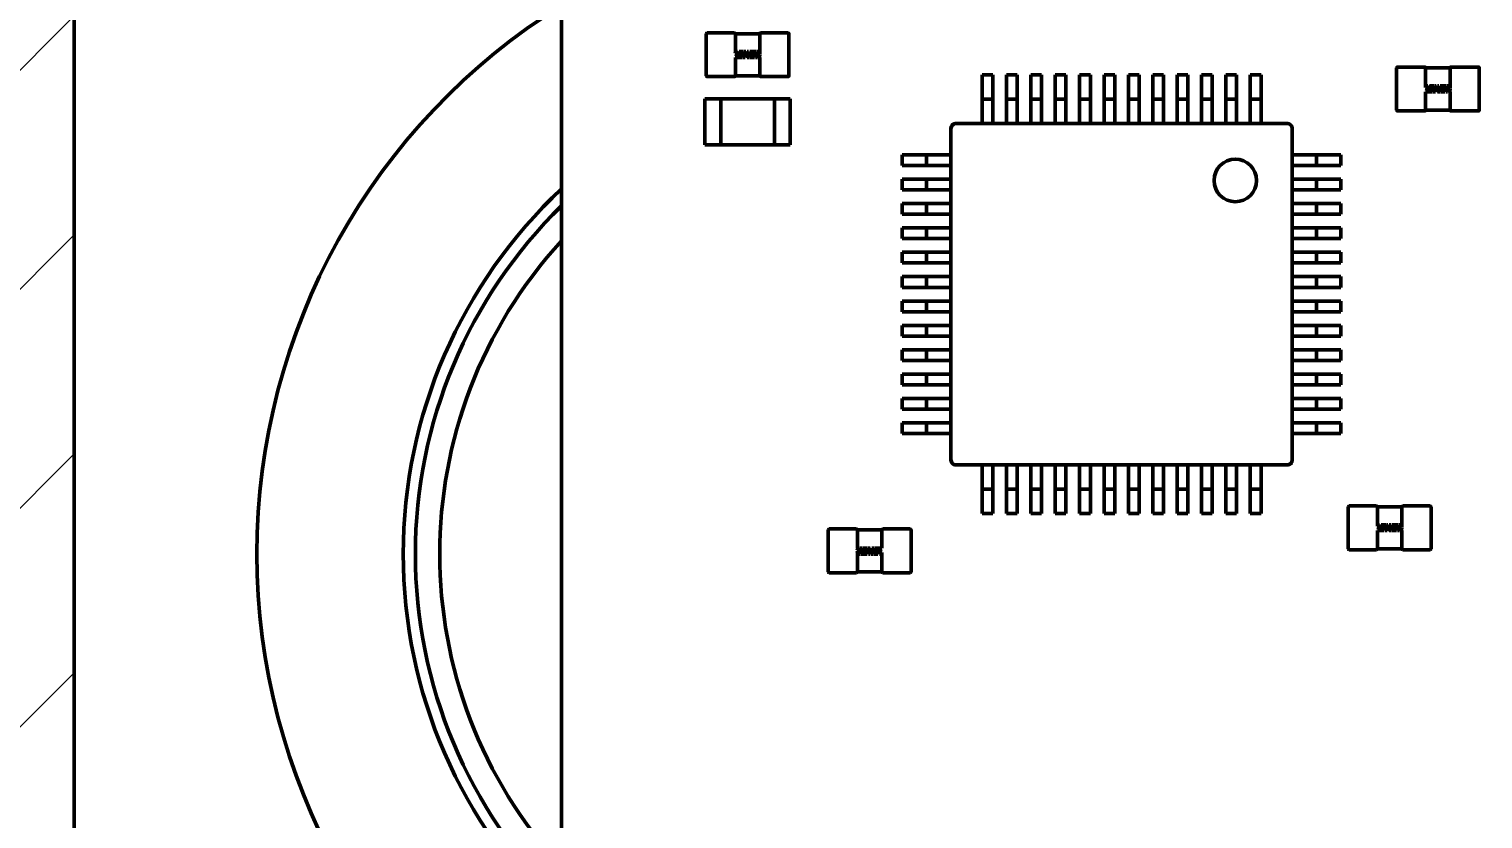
# Model space of a CAD drawing. Header units: millimetres. Extents: x 0 to 841, y 0 to 594.
# Drawn here: x 379.49 to 409.31, y 256.19 to 272.38 of the extents above; entities that cross this region are included whole.
import ezdxf

# ---------------------------------------------------------------- set-up
doc = ezdxf.new("R2010")
doc.units = ezdxf.units.MM
for name, color, linetype, lineweight in [('Dimension (ISO)', 7, 'Continuous', 25), ('Hatch (ISO)', 7, 'Continuous', 18), ('Visible (ISO)', 7, 'Continuous', 50)]:
    doc.layers.add(name, color=color, linetype=linetype, lineweight=lineweight)
doc.styles.add('Note Text (ISO)', font='tahoma.ttf')
doc.dimstyles.new('Default (ISO)', dxfattribs={"dimtxt": 3.5, "dimasz": 2.5, "dimexe": 3.175, "dimexo": 0, "dimgap": 0.762, "dimtad": 1, "dimrnd": 1e-08, "dimtxsty": 'Note Text (ISO)', "dimcen": 0.09, "dimdle": 10, "dimclrd": 256, "dimclre": 256, "dimclrt": 256, "dimadec": 0, "dimazin": 0, "dimtfac": 1.001486, "dimtmove": 0, "dimatfit": 3, "dimfxl": 1, "dimtolj": 1, "dimtzin": 0, "dimlwd": -1, "dimlwe": -1, "dimarcsym": 0})

# ---------------------------------------------------------------- blocks, each defined once
blk = doc.blocks.new('*D15')
at = {"layer": 'Defpoints', "color": 0, "transparency": 16777216}
for p in [(403.259, 321.832), (351.586, 205.621), (382.416, 205.621)]:
    blk.add_point(p, dxfattribs=at)
at = {"layer": 'Dimension (ISO)', "transparency": 16777216}
for p, q in [((403.259, 321.832), (348.411, 321.832)), ((351.586, 319.332), (351.586, 208.121)), ((382.416, 205.621), (348.411, 205.621))]:
    blk.add_line(p, q, dxfattribs=at)
for points in [[(351.169, 319.332), (352.003, 319.332), (351.586, 321.832)], [(351.169, 208.121), (352.003, 208.121), (351.586, 205.621)]]:
    blk.add_solid(points, dxfattribs=at)
at = {"layer": 'Dimension (ISO)', "transparency": 16777216, "insert": (346.381, 257.888), "char_height": 3.5, "attachment_point": 1, "rotation": 90, "style": 'Note Text (ISO)'}
blk.add_mtext('\\A1;116,21', dxfattribs=at)

msp = doc.modelspace()

# ---------------------------------------------------------------- hatches: boundary and pattern name
at = {"layer": 'Hatch (ISO)'}
h = msp.add_hatch(dxfattribs=at)
h.set_pattern_fill('ANSI31', color=256, scale=25.4, style=0)
h.set_pattern_definition([(45, (0, 0), (-2.245064, 2.245064), [])])
edge = h.paths.add_edge_path()
edge.add_ellipse((416.288, 307.621), major_axis=(-9.758, 2.186), ratio=1, start_angle=270, end_angle=282.6294)
edge.add_line((416.288, 317.621), (382.416, 317.621))
edge.add_ellipse((382.416, 312.621), major_axis=(-5, 0), ratio=1, start_angle=270, end_angle=360)
edge.add_line((377.416, 312.621), (377.416, 210.621))
edge.add_ellipse((382.416, 210.621), major_axis=(0, -5), ratio=1, start_angle=270, end_angle=360)
edge.add_line((382.416, 205.621), (416.288, 205.621))
edge.add_ellipse((416.288, 215.621), major_axis=(10, 0), ratio=1, start_angle=270, end_angle=282.6294)
edge.add_ellipse((445.416, 85.621), major_axis=(120.242, 26.942), ratio=1, start_angle=64.74122, end_angle=90, ccw=False)
edge.add_ellipse((474.544, 215.621), major_axis=(9.758, -2.186), ratio=1, start_angle=270, end_angle=282.6294)
edge.add_line((474.544, 205.621), (558.416, 205.621))
edge.add_ellipse((558.416, 210.621), major_axis=(5, 0), ratio=1, start_angle=270, end_angle=360)
edge.add_line((563.416, 210.621), (563.416, 312.621))
edge.add_ellipse((558.416, 312.621), major_axis=(0, 5), ratio=1, start_angle=270, end_angle=360)
edge.add_line((558.416, 317.621), (474.544, 317.621))
edge.add_ellipse((474.544, 307.621), major_axis=(-10, 0), ratio=1, start_angle=270, end_angle=282.6294)
edge.add_ellipse((445.416, 437.621), major_axis=(-120.242, -26.942), ratio=1, start_angle=64.74122, end_angle=90, ccw=False)
edge = h.paths.add_edge_path(flags=0)
edge.add_line((388.916, 208.621), (388.916, 210.621))
edge.add_ellipse((382.416, 210.621), major_axis=(0, 6.5), ratio=1, start_angle=270, end_angle=363.5049)
edge.add_line((382.019, 217.108), (380.416, 217.108))
edge.add_line((380.416, 217.108), (380.416, 221.814))
edge.add_spline(control_points=[(380.416, 221.814), (380.416, 222.421), (380.5, 223.145), (380.692, 224.324), (380.822, 224.956), (381.036, 226.225), (381.109, 226.863), (381.109, 228.037), (381.036, 228.675), (380.822, 229.944), (380.692, 230.576), (380.5, 231.755), (380.416, 232.479), (380.416, 233.086)], knot_values=[1.346639, 1.346639, 1.346639, 1.346639, 1.528836, 1.528836, 1.705012, 1.705012, 1.881187, 1.881187, 2.057362, 2.057362, 2.233538, 2.233538, 2.415734, 2.415734, 2.415734, 2.415734], degree=3, periodic=0)
edge.add_line((380.416, 233.086), (380.416, 241.621))
edge.add_ellipse((380.416, 244.121), major_axis=(2.5, 0), ratio=1, start_angle=270, end_angle=450)
edge.add_line((380.416, 246.621), (380.416, 276.621))
edge.add_ellipse((380.416, 279.121), major_axis=(2.5, 0), ratio=1, start_angle=270, end_angle=450)
edge.add_line((380.416, 281.621), (380.416, 306.121))
edge.add_line((380.416, 306.121), (382.489, 306.121))
edge.add_ellipse((382.416, 312.621), major_axis=(6.5, 0.073), ratio=1, start_angle=270, end_angle=359.355)
edge.add_line((388.916, 312.621), (388.916, 314.621))
edge.add_line((388.916, 314.621), (416.288, 314.621))
edge.add_ellipse((416.288, 307.621), major_axis=(7, 0), ratio=1, start_angle=77.3706, end_angle=90, ccw=False)
edge.add_ellipse((445.416, 437.621), major_axis=(123.169, -27.598), ratio=1, start_angle=270, end_angle=279.22446)
edge.add_ellipse((445.416, 311.397), major_axis=(-0.223, -7.497), ratio=1, start_angle=270, end_angle=453.4049)
edge.add_ellipse((445.416, 437.621), major_axis=(126.001, 7.497), ratio=1, start_angle=270, end_angle=279.22446)
edge.add_ellipse((474.544, 307.621), major_axis=(6.831, 1.531), ratio=1, start_angle=77.3706, end_angle=90, ccw=False)
edge.add_line((474.544, 314.621), (535.916, 314.621))
edge.add_ellipse((538.416, 314.621), major_axis=(0, -2.5), ratio=1, start_angle=270, end_angle=450)
edge.add_line((540.916, 314.621), (551.918, 314.621))
edge.add_line((551.918, 314.621), (551.918, 312.445))
edge.add_ellipse((558.416, 312.621), major_axis=(0.176, -6.498), ratio=1, start_angle=270, end_angle=359.0971)
edge.add_line((558.489, 306.121), (560.416, 306.121))
edge.add_line((560.416, 306.121), (560.416, 217.108))
edge.add_line((560.416, 217.108), (558.813, 217.108))
edge.add_ellipse((558.416, 210.621), major_axis=(-6.488, 0.397), ratio=1, start_angle=270, end_angle=361.9571)
edge.add_line((551.918, 210.796), (551.918, 208.621))
edge.add_line((551.918, 208.621), (540.916, 208.621))
edge.add_ellipse((538.416, 208.621), major_axis=(0, 2.5), ratio=1, start_angle=270, end_angle=450)
edge.add_line((535.916, 208.621), (474.544, 208.621))
edge.add_ellipse((474.544, 215.621), major_axis=(-7, 0), ratio=1, start_angle=77.3706, end_angle=90, ccw=False)
edge.add_ellipse((445.416, 85.621), major_axis=(-123.169, 27.598), ratio=1, start_angle=270, end_angle=279.22446)
edge.add_ellipse((445.416, 211.844), major_axis=(0.223, 7.497), ratio=1, start_angle=270, end_angle=453.4049)
edge.add_ellipse((445.416, 85.621), major_axis=(-126.001, -7.497), ratio=1, start_angle=270, end_angle=279.22446)
edge.add_ellipse((416.288, 215.621), major_axis=(-6.831, -1.531), ratio=1, start_angle=77.3706, end_angle=90, ccw=False)
edge.add_line((416.288, 208.621), (388.916, 208.621))
edge = h.paths.add_edge_path(flags=0)
edge.add_ellipse((557.666, 211.371), major_axis=(0, 2.172), ratio=1, start_angle=0, end_angle=360)
edge = h.paths.add_edge_path(flags=0)
edge.add_ellipse((557.666, 311.871), major_axis=(0, 2.172), ratio=1, start_angle=0, end_angle=360)
edge = h.paths.add_edge_path(flags=0)
edge.add_ellipse((383.166, 311.871), major_axis=(0, 2.172), ratio=1, start_angle=0, end_angle=360)
edge = h.paths.add_edge_path(flags=0)
edge.add_ellipse((383.166, 211.371), major_axis=(0, 2.172), ratio=1, start_angle=0, end_angle=360)
edge = h.paths.add_edge_path(flags=0)
edge.add_ellipse((445.416, 214.344), major_axis=(0, 2), ratio=1, start_angle=0, end_angle=360)
edge = h.paths.add_edge_path(flags=0)
edge.add_ellipse((445.416, 308.897), major_axis=(0, 2), ratio=1, start_angle=0, end_angle=360)

# ---------------------------------------------------------------- linework, layer by layer
at = {"layer": 'Visible (ISO)'}
for p, q in [((390.416, 230.41), (390.416, 311.621)), ((380.416, 246.621), (380.416, 276.621)), ((393.379, 271.428), (393.379, 272.29)), ((393.398, 272.309), (393.96, 272.309)), ((393.979, 272.29), (394.479, 272.29)), ((393.979, 272.272), (393.979, 272.29)), ((393.979, 271.893), (393.979, 272.272)), ((394.479, 272.272), (394.479, 272.29)), ((394.479, 271.867), (394.479, 272.272)), ((394.498, 272.309), (395.06, 272.309)), ((395.079, 272.29), (395.079, 271.428)), ((393.988, 271.925), (393.978, 271.89)), ((393.978, 271.804), (394.114, 271.804)), ((393.979, 271.447), (393.979, 271.804)), ((394.023, 271.925), (393.988, 271.925)), ((393.995, 271.828), (394.023, 271.925)), ((394.031, 271.827), (393.995, 271.828)), ((394.086, 271.827), (394.031, 271.827)), ((394.048, 271.872), (394.041, 271.85)), ((394.041, 271.85), (394.093, 271.85)), ((394.099, 271.872), (394.048, 271.872)), ((394.058, 271.925), (394.051, 271.902)), ((394.051, 271.902), (394.108, 271.902)), ((394.148, 271.925), (394.058, 271.925)), ((394.093, 271.85), (394.086, 271.827)), ((394.108, 271.902), (394.099, 271.872)), ((394.114, 271.804), (394.148, 271.925)), ((394.163, 271.925), (394.128, 271.804)), ((394.128, 271.804), (394.181, 271.804)), ((394.219, 271.925), (394.163, 271.817)), ((394.163, 271.817), (394.194, 271.925)), ((394.194, 271.925), (394.163, 271.925)), ((394.181, 271.804), (394.224, 271.89)), ((394.251, 271.925), (394.219, 271.925)), ((394.224, 271.89), (394.219, 271.804)), ((394.219, 271.804), (394.27, 271.804)), ((394.276, 271.925), (394.245, 271.818)), ((394.245, 271.818), (394.251, 271.925)), ((394.27, 271.804), (394.298, 271.902)), ((394.406, 271.925), (394.276, 271.925)), ((394.289, 271.827), (394.282, 271.804)), ((394.282, 271.804), (394.371, 271.804)), ((394.344, 271.827), (394.289, 271.827)), ((394.298, 271.902), (394.365, 271.902)), ((394.305, 271.872), (394.299, 271.85)), ((394.299, 271.85), (394.35, 271.85)), ((394.357, 271.872), (394.305, 271.872)), ((394.35, 271.85), (394.344, 271.827)), ((394.365, 271.902), (394.357, 271.872)), ((394.371, 271.804), (394.406, 271.925)), ((394.446, 271.859), (394.39, 271.804)), ((394.39, 271.804), (394.43, 271.804)), ((394.456, 271.925), (394.419, 271.925)), ((394.419, 271.925), (394.446, 271.859)), ((394.43, 271.804), (394.48, 271.854)), ((394.48, 271.865), (394.456, 271.925)), ((394.48, 271.852), (394.466, 271.804)), ((394.466, 271.804), (394.48, 271.804)), ((394.479, 271.849), (394.479, 271.854)), ((394.479, 271.447), (394.479, 271.804)), ((393.96, 271.409), (393.398, 271.409)), ((393.979, 271.428), (393.979, 271.447)), ((394.479, 271.428), (393.979, 271.428)), ((394.479, 271.428), (394.479, 271.447)), ((395.06, 271.409), (394.498, 271.409)), ((399.261, 271.448), (399.041, 271.448)), ((399.041, 271.048), (399.041, 271.448)), ((399.261, 271.048), (399.261, 271.448)), ((399.761, 271.448), (399.541, 271.448)), ((399.541, 271.048), (399.541, 271.448)), ((399.761, 271.048), (399.761, 271.448)), ((400.261, 271.448), (400.041, 271.448)), ((400.041, 271.048), (400.041, 271.448)), ((400.261, 271.048), (400.261, 271.448)), ((400.761, 271.448), (400.541, 271.448)), ((400.541, 271.048), (400.541, 271.448)), ((400.761, 271.048), (400.761, 271.448)), ((401.261, 271.448), (401.041, 271.448)), ((401.041, 271.048), (401.041, 271.448)), ((401.261, 271.048), (401.261, 271.448)), ((401.761, 271.448), (401.541, 271.448)), ((401.541, 271.048), (401.541, 271.448)), ((401.761, 271.048), (401.761, 271.448)), ((402.261, 271.448), (402.041, 271.448)), ((402.041, 271.048), (402.041, 271.448)), ((402.261, 271.048), (402.261, 271.448)), ((402.761, 271.448), (402.541, 271.448)), ((402.541, 271.048), (402.541, 271.448)), ((402.761, 271.048), (402.761, 271.448)), ((403.261, 271.448), (403.041, 271.448)), ((403.041, 271.048), (403.041, 271.448)), ((403.261, 271.048), (403.261, 271.448)), ((403.761, 271.448), (403.541, 271.448)), ((403.541, 271.048), (403.541, 271.448)), ((403.761, 271.048), (403.761, 271.448)), ((404.261, 271.448), (404.041, 271.448)), ((404.041, 271.048), (404.041, 271.448)), ((404.261, 271.048), (404.261, 271.448)), ((404.761, 271.448), (404.541, 271.448)), ((404.541, 271.048), (404.541, 271.448)), ((404.761, 271.048), (404.761, 271.448)), ((407.538, 270.724), (407.538, 271.587)), ((407.557, 271.606), (408.119, 271.606)), ((408.138, 271.587), (408.638, 271.587)), ((408.138, 271.568), (408.138, 271.587)), ((408.138, 271.189), (408.138, 271.568)), ((408.638, 271.568), (408.638, 271.587)), ((408.638, 271.163), (408.638, 271.568)), ((408.657, 271.606), (409.219, 271.606)), ((409.238, 271.587), (409.238, 270.724)), ((408.147, 271.221), (408.138, 271.187)), ((408.138, 270.743), (408.138, 271.101)), ((408.138, 271.101), (408.273, 271.101)), ((408.182, 271.221), (408.147, 271.221)), ((408.154, 271.124), (408.182, 271.221)), ((408.19, 271.124), (408.154, 271.124)), ((408.245, 271.124), (408.19, 271.124)), ((408.207, 271.168), (408.2, 271.146)), ((408.2, 271.146), (408.252, 271.146)), ((408.258, 271.168), (408.207, 271.168)), ((408.217, 271.221), (408.21, 271.198)), ((408.21, 271.198), (408.267, 271.198)), ((408.308, 271.221), (408.217, 271.221)), ((408.252, 271.146), (408.245, 271.124)), ((408.267, 271.198), (408.258, 271.168)), ((408.273, 271.101), (408.308, 271.221)), ((408.322, 271.221), (408.288, 271.101)), ((408.288, 271.101), (408.34, 271.101)), ((408.379, 271.221), (408.322, 271.114)), ((408.322, 271.114), (408.353, 271.221)), ((408.353, 271.221), (408.322, 271.221)), ((408.34, 271.101), (408.383, 271.187)), ((408.383, 271.187), (408.378, 271.101)), ((408.378, 271.101), (408.43, 271.101)), ((408.411, 271.221), (408.379, 271.221)), ((408.435, 271.221), (408.405, 271.114)), ((408.405, 271.114), (408.411, 271.221)), ((408.43, 271.101), (408.458, 271.198)), ((408.565, 271.221), (408.435, 271.221)), ((408.448, 271.124), (408.442, 271.101)), ((408.442, 271.101), (408.53, 271.101)), ((408.503, 271.124), (408.448, 271.124)), ((408.458, 271.198), (408.524, 271.198)), ((408.464, 271.168), (408.458, 271.146)), ((408.458, 271.146), (408.509, 271.146)), ((408.516, 271.168), (408.464, 271.168)), ((408.509, 271.146), (408.503, 271.124)), ((408.524, 271.198), (408.516, 271.168)), ((408.53, 271.101), (408.565, 271.221)), ((408.606, 271.156), (408.549, 271.101)), ((408.549, 271.101), (408.589, 271.101)), ((408.615, 271.221), (408.578, 271.221)), ((408.578, 271.221), (408.606, 271.156)), ((408.589, 271.101), (408.639, 271.151)), ((408.639, 271.162), (408.615, 271.221)), ((408.639, 271.148), (408.625, 271.101)), ((408.625, 271.101), (408.639, 271.101)), ((408.638, 271.146), (408.638, 271.15)), ((408.638, 270.743), (408.638, 271.101)), ((393.355, 270.008), (393.355, 270.957)), ((393.355, 270.957), (393.679, 270.957)), ((393.679, 270.957), (393.679, 270.008)), ((393.68, 270.008), (393.68, 270.957)), ((393.68, 270.957), (394.779, 270.957)), ((394.779, 270.957), (394.779, 270.008)), ((394.78, 270.008), (394.78, 270.957)), ((394.78, 270.957), (395.104, 270.957)), ((395.104, 270.957), (395.104, 270.008)), ((399.041, 270.948), (399.041, 271.048)), ((399.261, 270.948), (399.041, 270.948)), ((399.041, 270.948), (399.041, 270.748)), ((399.261, 270.948), (399.261, 271.048)), ((399.261, 270.948), (399.261, 270.748)), ((399.541, 270.948), (399.541, 271.048)), ((399.761, 270.948), (399.541, 270.948)), ((399.541, 270.948), (399.541, 270.748)), ((399.761, 270.948), (399.761, 271.048)), ((399.761, 270.948), (399.761, 270.748)), ((400.041, 270.948), (400.041, 271.048)), ((400.261, 270.948), (400.041, 270.948)), ((400.041, 270.948), (400.041, 270.748)), ((400.261, 270.948), (400.261, 271.048)), ((400.261, 270.948), (400.261, 270.748)), ((400.541, 270.948), (400.541, 271.048)), ((400.761, 270.948), (400.541, 270.948)), ((400.541, 270.948), (400.541, 270.748)), ((400.761, 270.948), (400.761, 271.048)), ((400.761, 270.948), (400.761, 270.748)), ((401.041, 270.948), (401.041, 271.048)), ((401.261, 270.948), (401.041, 270.948)), ((401.041, 270.948), (401.041, 270.748)), ((401.261, 270.948), (401.261, 271.048)), ((401.261, 270.948), (401.261, 270.748)), ((401.541, 270.948), (401.541, 271.048)), ((401.761, 270.948), (401.541, 270.948)), ((401.541, 270.948), (401.541, 270.748)), ((401.761, 270.948), (401.761, 271.048)), ((401.761, 270.948), (401.761, 270.748)), ((402.041, 270.948), (402.041, 271.048)), ((402.261, 270.948), (402.041, 270.948)), ((402.041, 270.948), (402.041, 270.748)), ((402.261, 270.948), (402.261, 271.048)), ((402.261, 270.948), (402.261, 270.748)), ((402.541, 270.948), (402.541, 271.048)), ((402.761, 270.948), (402.541, 270.948)), ((402.541, 270.948), (402.541, 270.748)), ((402.761, 270.948), (402.761, 271.048)), ((402.761, 270.948), (402.761, 270.748)), ((403.041, 270.948), (403.041, 271.048)), ((403.261, 270.948), (403.041, 270.948)), ((403.041, 270.948), (403.041, 270.748)), ((403.261, 270.948), (403.261, 271.048)), ((403.261, 270.948), (403.261, 270.748)), ((403.541, 270.948), (403.541, 271.048)), ((403.761, 270.948), (403.541, 270.948)), ((403.541, 270.948), (403.541, 270.748)), ((403.761, 270.948), (403.761, 271.048)), ((403.761, 270.948), (403.761, 270.748)), ((404.041, 270.948), (404.041, 271.048)), ((404.261, 270.948), (404.041, 270.948)), ((404.041, 270.948), (404.041, 270.748)), ((404.261, 270.948), (404.261, 271.048)), ((404.261, 270.948), (404.261, 270.748)), ((404.541, 270.948), (404.541, 271.048)), ((404.761, 270.948), (404.541, 270.948)), ((404.541, 270.948), (404.541, 270.748)), ((404.761, 270.948), (404.761, 271.048)), ((404.761, 270.948), (404.761, 270.748)), ((399.041, 270.448), (399.041, 270.748)), ((399.261, 270.448), (399.261, 270.748)), ((399.541, 270.448), (399.541, 270.748)), ((399.761, 270.448), (399.761, 270.748)), ((400.041, 270.448), (400.041, 270.748)), ((400.261, 270.448), (400.261, 270.748)), ((400.541, 270.448), (400.541, 270.748)), ((400.761, 270.448), (400.761, 270.748)), ((401.041, 270.448), (401.041, 270.748)), ((401.261, 270.448), (401.261, 270.748)), ((401.541, 270.448), (401.541, 270.748)), ((401.761, 270.448), (401.761, 270.748)), ((402.041, 270.448), (402.041, 270.748)), ((402.261, 270.448), (402.261, 270.748)), ((402.541, 270.448), (402.541, 270.748)), ((402.761, 270.448), (402.761, 270.748)), ((403.041, 270.448), (403.041, 270.748)), ((403.261, 270.448), (403.261, 270.748)), ((403.541, 270.448), (403.541, 270.748)), ((403.761, 270.448), (403.761, 270.748)), ((404.041, 270.448), (404.041, 270.748)), ((404.261, 270.448), (404.261, 270.748)), ((404.541, 270.448), (404.541, 270.748)), ((404.761, 270.448), (404.761, 270.748)), ((408.119, 270.706), (407.557, 270.706)), ((408.138, 270.724), (408.138, 270.743)), ((408.638, 270.724), (408.138, 270.724)), ((408.638, 270.724), (408.638, 270.743)), ((409.219, 270.706), (408.657, 270.706)), ((398.401, 270.348), (398.401, 269.808)), ((398.501, 270.448), (399.041, 270.448)), ((399.261, 270.448), (399.041, 270.448)), ((399.261, 270.448), (399.541, 270.448)), ((399.761, 270.448), (399.541, 270.448)), ((399.761, 270.448), (400.041, 270.448)), ((400.261, 270.448), (400.041, 270.448)), ((400.261, 270.448), (400.541, 270.448)), ((400.761, 270.448), (400.541, 270.448)), ((400.761, 270.448), (401.041, 270.448)), ((401.261, 270.448), (401.041, 270.448)), ((401.261, 270.448), (401.541, 270.448)), ((401.761, 270.448), (401.541, 270.448)), ((401.761, 270.448), (402.041, 270.448)), ((402.261, 270.448), (402.041, 270.448)), ((402.261, 270.448), (402.541, 270.448)), ((402.761, 270.448), (402.541, 270.448)), ((402.761, 270.448), (403.041, 270.448)), ((403.261, 270.448), (403.041, 270.448)), ((403.261, 270.448), (403.541, 270.448)), ((403.761, 270.448), (403.541, 270.448)), ((403.761, 270.448), (404.041, 270.448)), ((404.261, 270.448), (404.041, 270.448)), ((404.261, 270.448), (404.541, 270.448)), ((404.761, 270.448), (404.541, 270.448)), ((404.761, 270.448), (405.301, 270.448)), ((405.401, 270.348), (405.401, 269.808)), ((393.679, 270.008), (393.355, 270.008)), ((394.779, 270.008), (393.68, 270.008)), ((395.104, 270.008), (394.78, 270.008)), ((397.801, 269.808), (397.401, 269.808)), ((397.401, 269.808), (397.401, 269.588)), ((397.801, 269.588), (397.401, 269.588)), ((397.901, 269.808), (397.801, 269.808)), ((397.901, 269.588), (397.801, 269.588)), ((397.901, 269.808), (398.101, 269.808)), ((397.901, 269.808), (397.901, 269.588)), ((397.901, 269.588), (398.101, 269.588)), ((398.401, 269.808), (398.101, 269.808)), ((398.401, 269.588), (398.101, 269.588)), ((398.401, 269.808), (398.401, 269.588)), ((398.401, 269.588), (398.401, 269.308)), ((405.401, 269.588), (405.401, 269.808)), ((405.401, 269.808), (405.701, 269.808)), ((405.401, 269.588), (405.401, 269.308)), ((405.401, 269.588), (405.701, 269.588)), ((405.901, 269.808), (405.701, 269.808)), ((405.901, 269.588), (405.701, 269.588)), ((405.901, 269.588), (405.901, 269.808)), ((405.901, 269.808), (406.001, 269.808)), ((405.901, 269.588), (406.001, 269.588)), ((406.001, 269.808), (406.401, 269.808)), ((406.001, 269.588), (406.401, 269.588)), ((406.401, 269.588), (406.401, 269.808)), ((397.801, 269.308), (397.401, 269.308)), ((397.401, 269.308), (397.401, 269.088)), ((397.901, 269.308), (397.801, 269.308)), ((397.901, 269.308), (398.101, 269.308)), ((397.901, 269.308), (397.901, 269.088)), ((398.401, 269.308), (398.101, 269.308)), ((398.401, 269.308), (398.401, 269.088)), ((405.401, 269.088), (405.401, 269.308)), ((405.401, 269.308), (405.701, 269.308)), ((405.901, 269.308), (405.701, 269.308)), ((405.901, 269.088), (405.901, 269.308)), ((405.901, 269.308), (406.001, 269.308)), ((406.001, 269.308), (406.401, 269.308)), ((406.401, 269.088), (406.401, 269.308)), ((397.801, 269.088), (397.401, 269.088)), ((397.901, 269.088), (397.801, 269.088)), ((397.901, 269.088), (398.101, 269.088)), ((398.401, 269.088), (398.101, 269.088)), ((398.401, 269.088), (398.401, 268.808)), ((405.401, 269.088), (405.401, 268.808)), ((405.401, 269.088), (405.701, 269.088)), ((405.901, 269.088), (405.701, 269.088)), ((405.901, 269.088), (406.001, 269.088)), ((406.001, 269.088), (406.401, 269.088)), ((397.801, 268.808), (397.401, 268.808)), ((397.401, 268.808), (397.401, 268.588)), ((397.901, 268.808), (397.801, 268.808)), ((397.901, 268.808), (398.101, 268.808)), ((397.901, 268.808), (397.901, 268.588)), ((398.401, 268.808), (398.101, 268.808)), ((398.401, 268.808), (398.401, 268.588)), ((405.401, 268.588), (405.401, 268.808)), ((405.401, 268.808), (405.701, 268.808)), ((405.901, 268.808), (405.701, 268.808)), ((405.901, 268.588), (405.901, 268.808)), ((405.901, 268.808), (406.001, 268.808)), ((406.001, 268.808), (406.401, 268.808)), ((406.401, 268.588), (406.401, 268.808)), ((397.801, 268.588), (397.401, 268.588)), ((397.901, 268.588), (397.801, 268.588)), ((397.901, 268.588), (398.101, 268.588)), ((398.401, 268.588), (398.101, 268.588)), ((398.401, 268.588), (398.401, 268.308)), ((405.401, 268.588), (405.401, 268.308)), ((405.401, 268.588), (405.701, 268.588)), ((405.901, 268.588), (405.701, 268.588)), ((405.901, 268.588), (406.001, 268.588)), ((406.001, 268.588), (406.401, 268.588)), ((397.801, 268.308), (397.401, 268.308)), ((397.401, 268.308), (397.401, 268.088)), ((397.801, 268.088), (397.401, 268.088)), ((397.901, 268.308), (397.801, 268.308)), ((397.901, 268.088), (397.801, 268.088)), ((397.901, 268.308), (398.101, 268.308)), ((397.901, 268.308), (397.901, 268.088)), ((397.901, 268.088), (398.101, 268.088)), ((398.401, 268.308), (398.101, 268.308)), ((398.401, 268.088), (398.101, 268.088)), ((398.401, 268.308), (398.401, 268.088)), ((398.401, 268.088), (398.401, 267.808)), ((405.401, 268.088), (405.401, 268.308)), ((405.401, 268.308), (405.701, 268.308)), ((405.401, 268.088), (405.401, 267.808)), ((405.401, 268.088), (405.701, 268.088)), ((405.901, 268.308), (405.701, 268.308)), ((405.901, 268.088), (405.701, 268.088)), ((405.901, 268.088), (405.901, 268.308)), ((405.901, 268.308), (406.001, 268.308)), ((405.901, 268.088), (406.001, 268.088)), ((406.001, 268.308), (406.401, 268.308)), ((406.001, 268.088), (406.401, 268.088)), ((406.401, 268.088), (406.401, 268.308)), ((397.801, 267.808), (397.401, 267.808)), ((397.401, 267.808), (397.401, 267.588)), ((397.901, 267.808), (397.801, 267.808)), ((397.901, 267.808), (398.101, 267.808)), ((397.901, 267.808), (397.901, 267.588)), ((398.401, 267.808), (398.101, 267.808)), ((398.401, 267.808), (398.401, 267.588)), ((405.401, 267.588), (405.401, 267.808)), ((405.401, 267.808), (405.701, 267.808)), ((405.901, 267.808), (405.701, 267.808)), ((405.901, 267.588), (405.901, 267.808)), ((405.901, 267.808), (406.001, 267.808)), ((406.001, 267.808), (406.401, 267.808)), ((406.401, 267.588), (406.401, 267.808)), ((397.801, 267.588), (397.401, 267.588)), ((397.901, 267.588), (397.801, 267.588)), ((397.901, 267.588), (398.101, 267.588)), ((398.401, 267.588), (398.101, 267.588)), ((398.401, 267.588), (398.401, 267.308)), ((405.401, 267.588), (405.401, 267.308)), ((405.401, 267.588), (405.701, 267.588)), ((405.901, 267.588), (405.701, 267.588)), ((405.901, 267.588), (406.001, 267.588)), ((406.001, 267.588), (406.401, 267.588)), ((397.801, 267.308), (397.401, 267.308)), ((397.401, 267.308), (397.401, 267.088)), ((397.901, 267.308), (397.801, 267.308)), ((397.901, 267.308), (398.101, 267.308)), ((397.901, 267.308), (397.901, 267.088)), ((398.401, 267.308), (398.101, 267.308)), ((398.401, 267.308), (398.401, 267.088)), ((405.401, 267.088), (405.401, 267.308)), ((405.401, 267.308), (405.701, 267.308)), ((405.901, 267.308), (405.701, 267.308)), ((405.901, 267.088), (405.901, 267.308)), ((405.901, 267.308), (406.001, 267.308)), ((406.001, 267.308), (406.401, 267.308)), ((406.401, 267.088), (406.401, 267.308)), ((397.801, 267.088), (397.401, 267.088)), ((397.901, 267.088), (397.801, 267.088)), ((397.901, 267.088), (398.101, 267.088)), ((398.401, 267.088), (398.101, 267.088)), ((398.401, 267.088), (398.401, 266.808)), ((405.401, 267.088), (405.401, 266.808)), ((405.401, 267.088), (405.701, 267.088)), ((405.901, 267.088), (405.701, 267.088)), ((405.901, 267.088), (406.001, 267.088)), ((406.001, 267.088), (406.401, 267.088)), ((397.801, 266.808), (397.401, 266.808)), ((397.401, 266.808), (397.401, 266.588)), ((397.901, 266.808), (397.801, 266.808)), ((397.901, 266.808), (398.101, 266.808)), ((397.901, 266.808), (397.901, 266.588)), ((398.401, 266.808), (398.101, 266.808)), ((398.401, 266.808), (398.401, 266.588)), ((405.401, 266.588), (405.401, 266.808)), ((405.401, 266.808), (405.701, 266.808)), ((405.901, 266.808), (405.701, 266.808)), ((405.901, 266.588), (405.901, 266.808)), ((405.901, 266.808), (406.001, 266.808)), ((406.001, 266.808), (406.401, 266.808)), ((406.401, 266.588), (406.401, 266.808)), ((397.801, 266.588), (397.401, 266.588)), ((397.801, 266.308), (397.401, 266.308)), ((397.401, 266.308), (397.401, 266.088)), ((397.901, 266.588), (397.801, 266.588)), ((397.901, 266.308), (397.801, 266.308)), ((397.901, 266.588), (398.101, 266.588)), ((397.901, 266.308), (398.101, 266.308)), ((397.901, 266.308), (397.901, 266.088)), ((398.401, 266.588), (398.101, 266.588)), ((398.401, 266.308), (398.101, 266.308)), ((398.401, 266.588), (398.401, 266.308)), ((398.401, 266.308), (398.401, 266.088)), ((405.401, 266.588), (405.401, 266.308)), ((405.401, 266.588), (405.701, 266.588)), ((405.401, 266.088), (405.401, 266.308)), ((405.401, 266.308), (405.701, 266.308)), ((405.901, 266.588), (405.701, 266.588)), ((405.901, 266.308), (405.701, 266.308)), ((405.901, 266.588), (406.001, 266.588)), ((405.901, 266.088), (405.901, 266.308)), ((405.901, 266.308), (406.001, 266.308)), ((406.001, 266.588), (406.401, 266.588)), ((406.001, 266.308), (406.401, 266.308)), ((406.401, 266.088), (406.401, 266.308)), ((397.801, 266.088), (397.401, 266.088)), ((397.901, 266.088), (397.801, 266.088)), ((397.901, 266.088), (398.101, 266.088)), ((398.401, 266.088), (398.101, 266.088)), ((398.401, 266.088), (398.401, 265.808)), ((405.401, 266.088), (405.401, 265.808)), ((405.401, 266.088), (405.701, 266.088)), ((405.901, 266.088), (405.701, 266.088)), ((405.901, 266.088), (406.001, 266.088)), ((406.001, 266.088), (406.401, 266.088)), ((397.801, 265.808), (397.401, 265.808)), ((397.401, 265.808), (397.401, 265.588)), ((397.901, 265.808), (397.801, 265.808)), ((397.901, 265.808), (398.101, 265.808)), ((397.901, 265.808), (397.901, 265.588)), ((398.401, 265.808), (398.101, 265.808)), ((398.401, 265.808), (398.401, 265.588)), ((405.401, 265.588), (405.401, 265.808)), ((405.401, 265.808), (405.701, 265.808)), ((405.901, 265.808), (405.701, 265.808)), ((405.901, 265.588), (405.901, 265.808)), ((405.901, 265.808), (406.001, 265.808)), ((406.001, 265.808), (406.401, 265.808)), ((406.401, 265.588), (406.401, 265.808)), ((397.801, 265.588), (397.401, 265.588)), ((397.901, 265.588), (397.801, 265.588)), ((397.901, 265.588), (398.101, 265.588)), ((398.401, 265.588), (398.101, 265.588)), ((398.401, 265.588), (398.401, 265.308)), ((405.401, 265.588), (405.401, 265.308)), ((405.401, 265.588), (405.701, 265.588)), ((405.901, 265.588), (405.701, 265.588)), ((405.901, 265.588), (406.001, 265.588)), ((406.001, 265.588), (406.401, 265.588)), ((397.801, 265.308), (397.401, 265.308)), ((397.401, 265.308), (397.401, 265.088)), ((397.901, 265.308), (397.801, 265.308)), ((397.901, 265.308), (398.101, 265.308)), ((397.901, 265.308), (397.901, 265.088)), ((398.401, 265.308), (398.101, 265.308)), ((398.401, 265.308), (398.401, 265.088)), ((405.401, 265.088), (405.401, 265.308)), ((405.401, 265.308), (405.701, 265.308)), ((405.901, 265.308), (405.701, 265.308)), ((405.901, 265.088), (405.901, 265.308)), ((405.901, 265.308), (406.001, 265.308)), ((406.001, 265.308), (406.401, 265.308)), ((406.401, 265.088), (406.401, 265.308)), ((397.801, 265.088), (397.401, 265.088)), ((397.801, 264.808), (397.401, 264.808)), ((397.401, 264.808), (397.401, 264.588)), ((397.901, 265.088), (397.801, 265.088)), ((397.901, 264.808), (397.801, 264.808)), ((397.901, 265.088), (398.101, 265.088)), ((397.901, 264.808), (398.101, 264.808)), ((397.901, 264.808), (397.901, 264.588)), ((398.401, 265.088), (398.101, 265.088)), ((398.401, 264.808), (398.101, 264.808)), ((398.401, 265.088), (398.401, 264.808)), ((398.401, 264.808), (398.401, 264.588)), ((405.401, 265.088), (405.401, 264.808)), ((405.401, 265.088), (405.701, 265.088)), ((405.401, 264.588), (405.401, 264.808)), ((405.401, 264.808), (405.701, 264.808)), ((405.901, 265.088), (405.701, 265.088)), ((405.901, 264.808), (405.701, 264.808)), ((405.901, 265.088), (406.001, 265.088)), ((405.901, 264.588), (405.901, 264.808)), ((405.901, 264.808), (406.001, 264.808)), ((406.001, 265.088), (406.401, 265.088)), ((406.001, 264.808), (406.401, 264.808)), ((406.401, 264.588), (406.401, 264.808)), ((397.801, 264.588), (397.401, 264.588)), ((397.901, 264.588), (397.801, 264.588)), ((397.901, 264.588), (398.101, 264.588)), ((398.401, 264.588), (398.101, 264.588)), ((398.401, 264.588), (398.401, 264.308)), ((405.401, 264.588), (405.401, 264.308)), ((405.401, 264.588), (405.701, 264.588)), ((405.901, 264.588), (405.701, 264.588)), ((405.901, 264.588), (406.001, 264.588)), ((406.001, 264.588), (406.401, 264.588)), ((397.801, 264.308), (397.401, 264.308)), ((397.401, 264.308), (397.401, 264.088)), ((397.901, 264.308), (397.801, 264.308)), ((397.901, 264.308), (398.101, 264.308)), ((397.901, 264.308), (397.901, 264.088)), ((398.401, 264.308), (398.101, 264.308)), ((398.401, 264.308), (398.401, 264.088)), ((405.401, 264.088), (405.401, 264.308)), ((405.401, 264.308), (405.701, 264.308)), ((405.901, 264.308), (405.701, 264.308)), ((405.901, 264.088), (405.901, 264.308)), ((405.901, 264.308), (406.001, 264.308)), ((406.001, 264.308), (406.401, 264.308)), ((406.401, 264.088), (406.401, 264.308)), ((397.801, 264.088), (397.401, 264.088)), ((397.901, 264.088), (397.801, 264.088)), ((397.901, 264.088), (398.101, 264.088)), ((398.401, 264.088), (398.101, 264.088)), ((398.401, 264.088), (398.401, 263.548)), ((405.401, 264.088), (405.401, 263.548)), ((405.401, 264.088), (405.701, 264.088)), ((405.901, 264.088), (405.701, 264.088)), ((405.901, 264.088), (406.001, 264.088)), ((406.001, 264.088), (406.401, 264.088)), ((398.501, 263.448), (399.041, 263.448)), ((399.041, 263.448), (399.261, 263.448)), ((399.041, 263.448), (399.041, 263.148)), ((399.261, 263.448), (399.541, 263.448)), ((399.261, 263.448), (399.261, 263.148)), ((399.541, 263.448), (399.761, 263.448)), ((399.541, 263.448), (399.541, 263.148)), ((399.761, 263.448), (400.041, 263.448)), ((399.761, 263.448), (399.761, 263.148)), ((400.041, 263.448), (400.261, 263.448)), ((400.041, 263.448), (400.041, 263.148)), ((400.261, 263.448), (400.541, 263.448)), ((400.261, 263.448), (400.261, 263.148)), ((400.541, 263.448), (400.761, 263.448)), ((400.541, 263.448), (400.541, 263.148)), ((400.761, 263.448), (401.041, 263.448)), ((400.761, 263.448), (400.761, 263.148)), ((401.041, 263.448), (401.261, 263.448)), ((401.041, 263.448), (401.041, 263.148)), ((401.261, 263.448), (401.541, 263.448)), ((401.261, 263.448), (401.261, 263.148)), ((401.541, 263.448), (401.761, 263.448)), ((401.541, 263.448), (401.541, 263.148)), ((401.761, 263.448), (402.041, 263.448)), ((401.761, 263.448), (401.761, 263.148)), ((402.041, 263.448), (402.261, 263.448)), ((402.041, 263.448), (402.041, 263.148)), ((402.261, 263.448), (402.541, 263.448)), ((402.261, 263.448), (402.261, 263.148)), ((402.541, 263.448), (402.761, 263.448)), ((402.541, 263.448), (402.541, 263.148)), ((402.761, 263.448), (403.041, 263.448)), ((402.761, 263.448), (402.761, 263.148)), ((403.041, 263.448), (403.261, 263.448)), ((403.041, 263.448), (403.041, 263.148)), ((403.261, 263.448), (403.541, 263.448)), ((403.261, 263.448), (403.261, 263.148)), ((403.541, 263.448), (403.761, 263.448)), ((403.541, 263.448), (403.541, 263.148)), ((403.761, 263.448), (404.041, 263.448)), ((403.761, 263.448), (403.761, 263.148)), ((404.041, 263.448), (404.261, 263.448)), ((404.041, 263.448), (404.041, 263.148)), ((404.261, 263.448), (404.541, 263.448)), ((404.261, 263.448), (404.261, 263.148)), ((404.541, 263.448), (404.761, 263.448)), ((404.541, 263.448), (404.541, 263.148)), ((404.761, 263.448), (405.301, 263.448)), ((404.761, 263.448), (404.761, 263.148)), ((399.041, 262.948), (399.041, 263.148)), ((399.261, 262.948), (399.261, 263.148)), ((399.541, 262.948), (399.541, 263.148)), ((399.761, 262.948), (399.761, 263.148)), ((400.041, 262.948), (400.041, 263.148)), ((400.261, 262.948), (400.261, 263.148)), ((400.541, 262.948), (400.541, 263.148)), ((400.761, 262.948), (400.761, 263.148)), ((401.041, 262.948), (401.041, 263.148)), ((401.261, 262.948), (401.261, 263.148)), ((401.541, 262.948), (401.541, 263.148)), ((401.761, 262.948), (401.761, 263.148)), ((402.041, 262.948), (402.041, 263.148)), ((402.261, 262.948), (402.261, 263.148)), ((402.541, 262.948), (402.541, 263.148)), ((402.761, 262.948), (402.761, 263.148)), ((403.041, 262.948), (403.041, 263.148)), ((403.261, 262.948), (403.261, 263.148)), ((403.541, 262.948), (403.541, 263.148)), ((403.761, 262.948), (403.761, 263.148)), ((404.041, 262.948), (404.041, 263.148)), ((404.261, 262.948), (404.261, 263.148)), ((404.541, 262.948), (404.541, 263.148)), ((404.761, 262.948), (404.761, 263.148)), ((399.041, 262.948), (399.041, 262.848)), ((399.041, 262.948), (399.261, 262.948)), ((399.041, 262.848), (399.041, 262.448)), ((399.261, 262.948), (399.261, 262.848)), ((399.261, 262.848), (399.261, 262.448)), ((399.541, 262.948), (399.541, 262.848)), ((399.541, 262.948), (399.761, 262.948)), ((399.541, 262.848), (399.541, 262.448)), ((399.761, 262.948), (399.761, 262.848)), ((399.761, 262.848), (399.761, 262.448)), ((400.041, 262.948), (400.041, 262.848)), ((400.041, 262.948), (400.261, 262.948)), ((400.041, 262.848), (400.041, 262.448)), ((400.261, 262.948), (400.261, 262.848)), ((400.261, 262.848), (400.261, 262.448)), ((400.541, 262.948), (400.541, 262.848)), ((400.541, 262.948), (400.761, 262.948)), ((400.541, 262.848), (400.541, 262.448)), ((400.761, 262.948), (400.761, 262.848)), ((400.761, 262.848), (400.761, 262.448)), ((401.041, 262.948), (401.041, 262.848)), ((401.041, 262.948), (401.261, 262.948)), ((401.041, 262.848), (401.041, 262.448)), ((401.261, 262.948), (401.261, 262.848)), ((401.261, 262.848), (401.261, 262.448)), ((401.541, 262.948), (401.541, 262.848)), ((401.541, 262.948), (401.761, 262.948)), ((401.541, 262.848), (401.541, 262.448)), ((401.761, 262.948), (401.761, 262.848)), ((401.761, 262.848), (401.761, 262.448)), ((402.041, 262.948), (402.041, 262.848)), ((402.041, 262.948), (402.261, 262.948)), ((402.041, 262.848), (402.041, 262.448)), ((402.261, 262.948), (402.261, 262.848)), ((402.261, 262.848), (402.261, 262.448)), ((402.541, 262.948), (402.541, 262.848)), ((402.541, 262.948), (402.761, 262.948)), ((402.541, 262.848), (402.541, 262.448)), ((402.761, 262.948), (402.761, 262.848)), ((402.761, 262.848), (402.761, 262.448)), ((403.041, 262.948), (403.041, 262.848)), ((403.041, 262.948), (403.261, 262.948)), ((403.041, 262.848), (403.041, 262.448)), ((403.261, 262.948), (403.261, 262.848)), ((403.261, 262.848), (403.261, 262.448)), ((403.541, 262.948), (403.541, 262.848)), ((403.541, 262.948), (403.761, 262.948)), ((403.541, 262.848), (403.541, 262.448)), ((403.761, 262.948), (403.761, 262.848)), ((403.761, 262.848), (403.761, 262.448)), ((404.041, 262.948), (404.041, 262.848)), ((404.041, 262.948), (404.261, 262.948)), ((404.041, 262.848), (404.041, 262.448)), ((404.261, 262.948), (404.261, 262.848)), ((404.261, 262.848), (404.261, 262.448)), ((404.541, 262.948), (404.541, 262.848)), ((404.541, 262.948), (404.761, 262.948)), ((404.541, 262.848), (404.541, 262.448)), ((404.761, 262.948), (404.761, 262.848)), ((404.761, 262.848), (404.761, 262.448)), ((399.041, 262.448), (399.261, 262.448)), ((399.541, 262.448), (399.761, 262.448)), ((400.041, 262.448), (400.261, 262.448)), ((400.541, 262.448), (400.761, 262.448)), ((401.041, 262.448), (401.261, 262.448)), ((401.541, 262.448), (401.761, 262.448)), ((402.041, 262.448), (402.261, 262.448)), ((402.541, 262.448), (402.761, 262.448)), ((403.041, 262.448), (403.261, 262.448)), ((403.541, 262.448), (403.761, 262.448)), ((404.041, 262.448), (404.261, 262.448)), ((404.541, 262.448), (404.761, 262.448)), ((406.548, 261.724), (406.548, 262.587)), ((406.567, 262.606), (407.129, 262.606)), ((407.148, 262.587), (407.648, 262.587)), ((407.148, 262.568), (407.148, 262.587)), ((407.148, 262.189), (407.148, 262.568)), ((407.648, 262.568), (407.648, 262.587)), ((407.648, 262.164), (407.648, 262.568)), ((407.667, 262.606), (408.229, 262.606)), ((408.248, 262.587), (408.248, 261.724)), ((395.901, 262.134), (396.463, 262.134)), ((397.001, 262.134), (397.563, 262.134)), ((407.157, 262.221), (407.148, 262.187)), ((407.192, 262.221), (407.157, 262.221)), ((407.164, 262.124), (407.192, 262.221)), ((407.2, 262.124), (407.164, 262.124)), ((407.255, 262.124), (407.2, 262.124)), ((407.217, 262.169), (407.21, 262.146)), ((407.21, 262.146), (407.262, 262.146)), ((407.268, 262.169), (407.217, 262.169)), ((407.227, 262.221), (407.22, 262.198)), ((407.22, 262.198), (407.277, 262.198)), ((407.318, 262.221), (407.227, 262.221)), ((407.262, 262.146), (407.255, 262.124)), ((407.277, 262.198), (407.268, 262.169)), ((407.283, 262.101), (407.318, 262.221)), ((407.332, 262.221), (407.298, 262.101)), ((407.389, 262.221), (407.332, 262.114)), ((407.332, 262.114), (407.363, 262.221)), ((407.363, 262.221), (407.332, 262.221)), ((407.35, 262.101), (407.393, 262.187)), ((407.393, 262.187), (407.388, 262.101)), ((407.421, 262.221), (407.389, 262.221)), ((407.445, 262.221), (407.415, 262.114)), ((407.415, 262.114), (407.421, 262.221)), ((407.44, 262.101), (407.468, 262.198)), ((407.575, 262.221), (407.445, 262.221)), ((407.458, 262.124), (407.452, 262.101)), ((407.513, 262.124), (407.458, 262.124)), ((407.468, 262.198), (407.534, 262.198)), ((407.474, 262.169), (407.468, 262.146)), ((407.468, 262.146), (407.519, 262.146)), ((407.526, 262.169), (407.474, 262.169)), ((407.519, 262.146), (407.513, 262.124)), ((407.534, 262.198), (407.526, 262.169)), ((407.54, 262.101), (407.575, 262.221)), ((407.616, 262.156), (407.559, 262.101)), ((407.625, 262.221), (407.588, 262.221)), ((407.588, 262.221), (407.616, 262.156)), ((407.599, 262.101), (407.649, 262.151)), ((407.649, 262.162), (407.625, 262.221)), ((407.649, 262.148), (407.635, 262.101)), ((407.648, 262.146), (407.648, 262.15)), ((395.882, 261.252), (395.882, 262.115)), ((396.482, 262.115), (396.982, 262.115)), ((396.482, 262.115), (396.482, 262.096)), ((396.482, 262.096), (396.482, 261.738)), ((396.982, 262.115), (396.982, 262.096)), ((396.982, 262.096), (396.982, 261.738)), ((397.582, 262.115), (397.582, 261.252)), ((407.148, 261.743), (407.148, 262.101)), ((407.148, 262.101), (407.283, 262.101)), ((407.298, 262.101), (407.35, 262.101)), ((407.388, 262.101), (407.44, 262.101)), ((407.452, 262.101), (407.54, 262.101)), ((407.559, 262.101), (407.599, 262.101)), ((407.635, 262.101), (407.649, 262.101)), ((407.648, 261.743), (407.648, 262.101)), ((396.531, 261.738), (396.481, 261.688)), ((396.481, 261.691), (396.495, 261.738)), ((396.495, 261.738), (396.481, 261.738)), ((396.481, 261.677), (396.505, 261.618)), ((396.482, 261.694), (396.482, 261.689)), ((396.482, 261.676), (396.482, 261.271)), ((396.505, 261.618), (396.542, 261.618)), ((396.515, 261.683), (396.571, 261.738)), ((396.542, 261.618), (396.515, 261.683)), ((396.571, 261.738), (396.531, 261.738)), ((396.59, 261.738), (396.555, 261.618)), ((396.555, 261.618), (396.685, 261.618)), ((396.679, 261.738), (396.59, 261.738)), ((396.596, 261.641), (396.604, 261.671)), ((396.663, 261.641), (396.596, 261.641)), ((396.604, 261.671), (396.656, 261.671)), ((396.611, 261.693), (396.617, 261.715)), ((396.662, 261.693), (396.611, 261.693)), ((396.617, 261.715), (396.672, 261.715)), ((396.656, 261.671), (396.662, 261.693)), ((396.691, 261.738), (396.663, 261.641)), ((396.672, 261.715), (396.679, 261.738)), ((396.685, 261.618), (396.716, 261.725)), ((396.742, 261.738), (396.691, 261.738)), ((396.716, 261.725), (396.71, 261.618)), ((396.71, 261.618), (396.742, 261.618)), ((396.78, 261.738), (396.737, 261.652)), ((396.737, 261.652), (396.742, 261.738)), ((396.742, 261.618), (396.798, 261.726)), ((396.798, 261.726), (396.767, 261.618)), ((396.767, 261.618), (396.798, 261.618)), ((396.833, 261.738), (396.78, 261.738)), ((396.798, 261.618), (396.833, 261.738)), ((396.847, 261.738), (396.813, 261.618)), ((396.813, 261.618), (396.903, 261.618)), ((396.983, 261.738), (396.847, 261.738)), ((396.853, 261.641), (396.862, 261.671)), ((396.91, 261.641), (396.853, 261.641)), ((396.862, 261.671), (396.913, 261.671)), ((396.868, 261.693), (396.875, 261.715)), ((396.92, 261.693), (396.868, 261.693)), ((396.875, 261.715), (396.93, 261.715)), ((396.903, 261.618), (396.91, 261.641)), ((396.913, 261.671), (396.92, 261.693)), ((396.93, 261.715), (396.966, 261.715)), ((396.966, 261.715), (396.938, 261.618)), ((396.938, 261.618), (396.973, 261.618)), ((396.973, 261.618), (396.983, 261.652)), ((396.982, 261.65), (396.982, 261.271)), ((407.129, 261.706), (406.567, 261.706)), ((407.148, 261.724), (407.148, 261.743)), ((407.648, 261.724), (407.148, 261.724)), ((407.648, 261.724), (407.648, 261.743)), ((408.229, 261.706), (407.667, 261.706)), ((396.463, 261.234), (395.901, 261.234)), ((396.482, 261.271), (396.482, 261.252)), ((396.982, 261.252), (396.482, 261.252)), ((396.982, 261.271), (396.982, 261.252)), ((397.563, 261.234), (397.001, 261.234))]:
    msp.add_line(p, q, dxfattribs=at)
msp.add_circle((404.234, 269.281), 0.437, dxfattribs=at)
for centre, radius, start, end in [((397.416, 261.621), 13.25, 121.8908, 238.1092), ((393.398, 272.29), 0.0187, 90, 180), ((393.96, 272.29), 0.0187, 0, 90), ((394.498, 272.29), 0.0187, 90, 180), ((395.06, 272.29), 0.0187, 0, 90), ((393.398, 271.428), 0.0187, 180, 270), ((393.96, 271.428), 0.0187, 270, 0), ((394.498, 271.428), 0.0187, 180, 270), ((395.06, 271.428), 0.0187, 270, 0), ((407.557, 271.587), 0.0187, 90, 180), ((408.119, 271.587), 0.0187, 0, 90), ((408.657, 271.587), 0.0187, 90, 180), ((409.219, 271.587), 0.0187, 0, 90), ((407.557, 270.724), 0.0187, 180, 270), ((408.119, 270.724), 0.0187, 270, 0), ((408.657, 270.724), 0.0187, 180, 270), ((409.219, 270.724), 0.0187, 270, 0), ((397.416, 261.621), 10.25, 133.0728, 226.9272), ((397.416, 261.621), 10, 134.427, 225.573), ((397.416, 261.621), 9.5, 137.4631, 222.5369), ((406.567, 262.587), 0.0187, 90, 180), ((407.129, 262.587), 0.0187, 0, 90), ((407.667, 262.587), 0.0187, 90, 180), ((408.229, 262.587), 0.0187, 0, 90), ((395.901, 262.115), 0.0187, 90, 180), ((396.463, 262.115), 0.0187, 0, 90), ((397.001, 262.115), 0.0187, 90, 180), ((397.563, 262.115), 0.0187, 0, 90), ((406.567, 261.724), 0.0187, 180, 270), ((407.129, 261.724), 0.0187, 270, 0), ((407.667, 261.724), 0.0187, 180, 270), ((408.229, 261.724), 0.0187, 270, 0), ((395.901, 261.252), 0.0187, 180, 270), ((396.463, 261.252), 0.0187, 270, 0), ((397.001, 261.252), 0.0187, 180, 270), ((397.563, 261.252), 0.0187, 270, 0)]:
    msp.add_arc(centre, radius, start, end, dxfattribs=at)
for points in [[(398.401, 270.348), (398.401, 270.349), (398.401, 270.35), (398.401, 270.353), (398.401, 270.355), (398.401, 270.359), (398.401, 270.361), (398.402, 270.369), (398.404, 270.375), (398.408, 270.389), (398.413, 270.398), (398.424, 270.414), (398.431, 270.421), (398.447, 270.434), (398.456, 270.439), (398.471, 270.444), (398.476, 270.445), (398.484, 270.446), (398.487, 270.447), (398.492, 270.447), (398.494, 270.447), (398.497, 270.447), (398.499, 270.448), (398.501, 270.448)], [(405.301, 270.448), (405.302, 270.448), (405.303, 270.448), (405.306, 270.447), (405.308, 270.447), (405.312, 270.447), (405.314, 270.447), (405.322, 270.446), (405.328, 270.444), (405.342, 270.44), (405.351, 270.436), (405.367, 270.425), (405.374, 270.418), (405.387, 270.401), (405.392, 270.392), (405.397, 270.377), (405.398, 270.372), (405.399, 270.364), (405.4, 270.361), (405.4, 270.356), (405.4, 270.354), (405.401, 270.351), (405.401, 270.349), (405.401, 270.348)], [(398.501, 263.448), (398.499, 263.448), (398.498, 263.448), (398.495, 263.448), (398.493, 263.448), (398.49, 263.448), (398.487, 263.448), (398.479, 263.449), (398.473, 263.451), (398.459, 263.455), (398.45, 263.46), (398.435, 263.471), (398.427, 263.478), (398.415, 263.494), (398.409, 263.503), (398.404, 263.518), (398.403, 263.523), (398.402, 263.531), (398.401, 263.534), (398.401, 263.539), (398.401, 263.541), (398.401, 263.544), (398.401, 263.546), (398.401, 263.548)], [(405.401, 263.548), (405.401, 263.546), (405.401, 263.545), (405.4, 263.542), (405.4, 263.54), (405.4, 263.536), (405.4, 263.534), (405.399, 263.526), (405.397, 263.52), (405.393, 263.506), (405.389, 263.497), (405.378, 263.482), (405.371, 263.474), (405.354, 263.462), (405.345, 263.456), (405.33, 263.451), (405.325, 263.45), (405.317, 263.449), (405.314, 263.448), (405.309, 263.448), (405.307, 263.448), (405.304, 263.448), (405.302, 263.448), (405.301, 263.448)]]:
    msp.add_open_spline(points, degree=3, knots=[0, 0, 0, 0, 0.00040186, 0.00040186, 0.00091637, 0.00091637, 0.00162996, 0.00162996, 0.00336434, 0.00336434, 0.00617374, 0.00617374, 0.00914512, 0.00914512, 0.01233585, 0.01233585, 0.01381815, 0.01381815, 0.01482974, 0.01482974, 0.01534768, 0.01534768, 0.01586478, 0.01586478, 0.01586478, 0.01586478], dxfattribs=at)
for points in [[(398.401, 270.348), (398.402, 270.399), (398.449, 270.446), (398.501, 270.447)], [(405.301, 270.447), (405.352, 270.446), (405.399, 270.399), (405.4, 270.348)], [(398.401, 263.548), (398.402, 263.496), (398.449, 263.449), (398.501, 263.448)], [(405.301, 263.448), (405.352, 263.449), (405.399, 263.496), (405.4, 263.548)]]:
    msp.add_open_spline(points, degree=3, dxfattribs=at)

# ---------------------------------------------------------------- dimensions: what is measured, and where the dimension line sits
at = {"layer": 'Dimension (ISO)'}
dim = msp.add_linear_dim(base=(351.586, 205.621), p1=(403.259, 321.832), p2=(382.416, 205.621), angle=270, dimstyle='Default (ISO)', override={"dimgap": 0.762, "dimdec": 2, "dimtol": 0, "dimlim": 0, "dimtp": 0, "dimtm": 0, "dimtdec": 2, "dimtofl": 0, "dimatfit": 1}, dxfattribs=at)
dim.commit()
dim.dimension.update_dxf_attribs({"geometry": '*D15', "text_midpoint": (351.586, 264.726), "dimtype": 160})

doc.saveas('drawing.dxf')
